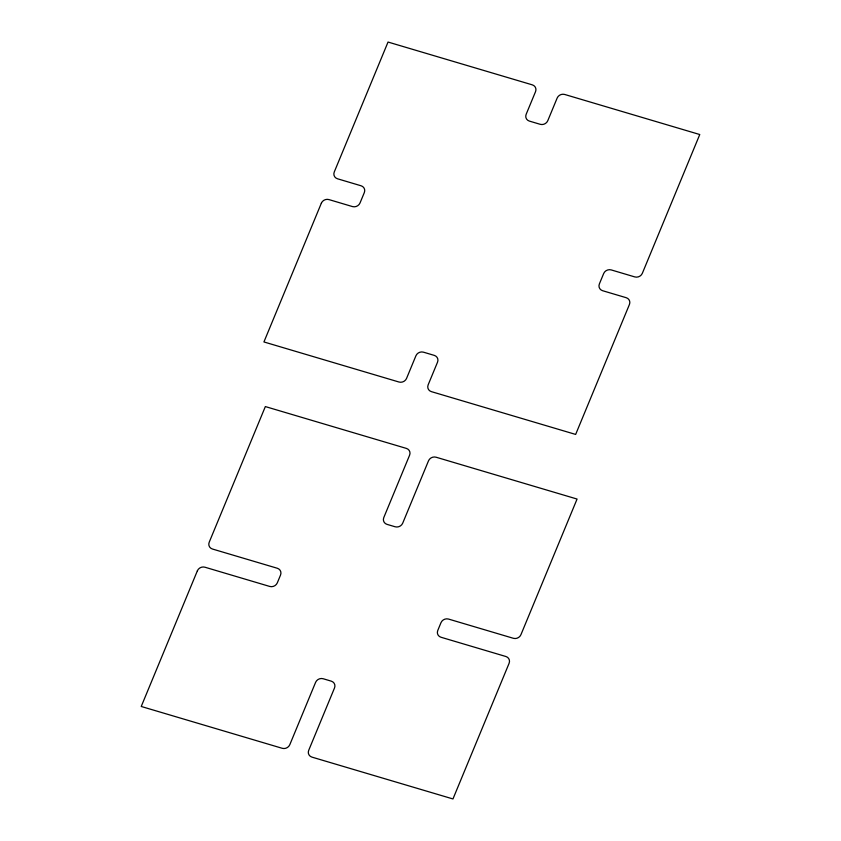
<?xml version="1.0" encoding="UTF-8"?>
<svg xmlns="http://www.w3.org/2000/svg" width="841" height="841" viewBox="0 0 841 841"><rect width="100%" height="100%" fill="white"/><g stroke="black" fill="none" stroke-linecap="round" stroke-linejoin="round"><path stroke-width="1.26" d="M321.357 203.175L263.927 341.951L398.991 382.024A5.919 5.33 -25 0 0 406.55 378.429L415.917 355.775A5.919 5.33 -25 0 1 423.475 352.179L434.282 355.386A5.919 5.33 -25 0 1 437.53 362.177L428.153 384.842A5.919 5.33 -25 0 0 431.412 391.643L575.654 434.429L629.425 304.495A5.919 5.33 -25 0 0 626.177 297.693L602.629 290.713A5.919 5.33 -25 0 1 599.381 283.911L603.68 273.514A5.919 5.33 -25 0 1 611.228 269.919L634.776 276.91A5.919 5.33 -25 0 0 642.335 273.314L699.765 134.528L564.7 94.465A5.919 5.33 -25 0 0 557.152 98.061L547.775 120.715A5.919 5.33 -25 0 1 540.216 124.31L529.409 121.104A5.919 5.33 -25 0 1 526.161 114.302L535.538 91.648A5.919 5.33 -25 0 0 532.29 84.846L388.037 42.05L334.266 171.984A5.919 5.33 -25 0 0 337.514 178.786L361.062 185.777A5.919 5.33 -25 0 1 364.321 192.578L360.022 202.975A5.919 5.33 -25 0 1 352.463 206.571L328.915 199.58A5.919 5.33 -25 0 0 321.357 203.175M197.372 570.808L141.235 706.472L282.24 748.301A5.919 5.33 -25 0 0 289.798 744.706L315.606 682.335A5.919 5.33 -25 0 1 323.165 678.74L331.259 681.147A5.919 5.33 -25 0 1 334.518 687.949L308.71 750.319A5.919 5.33 -25 0 0 311.958 757.121L452.963 798.95L509.099 663.297A5.919 5.33 -25 0 0 505.851 656.495L441.02 637.257A5.919 5.33 -25 0 1 437.772 630.456L440.989 622.666A5.919 5.33 -25 0 1 448.547 619.071L513.378 638.298A5.919 5.33 -25 0 0 520.926 634.703L577.073 499.049L436.059 457.21A5.919 5.33 -25 0 0 428.511 460.805L402.702 523.186A5.919 5.33 -25 0 1 395.144 526.771L387.039 524.374A5.919 5.33 -25 0 1 383.79 517.572L409.599 455.202A5.919 5.33 -25 0 0 406.35 448.4L265.346 406.571L209.209 542.224A5.919 5.33 -25 0 0 212.458 549.026L277.288 568.253A5.919 5.33 -25 0 1 280.537 575.055L277.309 582.855A5.919 5.33 -25 0 1 269.761 586.45L204.931 567.212A5.919 5.33 -25 0 0 197.372 570.808"/></g></svg>
